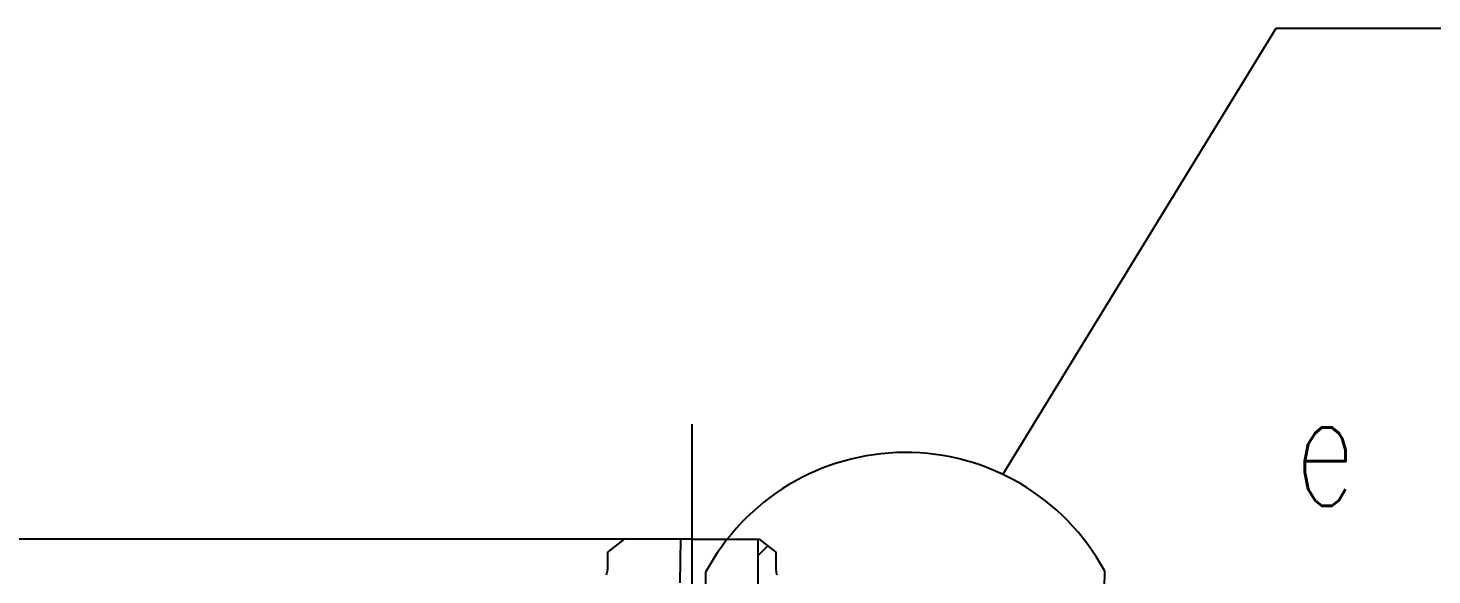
# Model space of a CAD drawing. Extents: x 2963 to 8481, y 2091 to 3069.
# Drawn here: x 3160.82 to 3208.45, y 2955.56 to 2974.12 of the extents above; entities that cross this region are included whole.
import ezdxf
from ezdxf.enums import TextEntityAlignment as Align

# ---------------------------------------------------------------- set-up
doc = ezdxf.new("R2010")
doc.units = 0
doc.header["$LTSCALE"] = 20
doc.header["$MEASUREMENT"] = 0
doc.linetypes.add('CENTER', pattern=[2, 1.25, -0.25, 0.25, -0.25])
for name, color, linetype in [('中心线', 1, 'CENTER'), ('粗实线', 7, 'CONTINUOUS'), ('细实线', 3, 'CONTINUOUS')]:
    doc.layers.add(name, color=color, linetype=linetype)
doc.styles.add('HZ', font='romans.shx', dxfattribs={"width": 0.667, "bigfont": 'hztxt.shx'})
doc.styles.get("Standard").update_dxf_attribs({"font": 'TXT.SHX'})
doc.dimstyles.get("Standard").update_dxf_attribs({"dimtxt": 0.18, "dimasz": 0.18, "dimexe": 0.18, "dimexo": 0.0625, "dimgap": 0.09, "dimtad": 0, "dimtih": 1, "dimtoh": 1, "dimdec": 4, "dimzin": 0, "dimdsep": 46, "dimtxsty": 'Standard', "dimcen": 0.09, "dimadec": 0, "dimazin": 0, "dimtfac": 1, "dimtdec": 4, "dimtofl": 0, "dimtmove": 0, "dimatfit": 3, "dimfxl": 0, "dimtolj": 1, "dimtzin": 0, "dimarcsym": 0})

# ---------------------------------------------------------------- blocks, each defined once
blk = doc.blocks.new('*D81')
at = {"layer": '细实线', "color": 3, "lineweight": -2}
for p, q in [((3183.34, 2956.773), (3060.131, 2956.773)), ((3062.131, 2953.273), (3062.131, 2355.723)), ((3118.873, 2352.223), (3060.131, 2352.223))]:
    blk.add_line(p, q, dxfattribs=at)
at = {"layer": '细实线', "color": 3}
for points in [[(3061.548, 2953.273), (3062.715, 2953.273), (3062.131, 2956.773)], [(3061.548, 2355.723), (3062.715, 2355.723), (3062.131, 2352.223)]]:
    blk.add_solid(points, dxfattribs=at)
at = {"layer": '细实线', "color": 3, "insert": (3058.831, 2675.754), "char_height": 4, "attachment_point": 5, "rotation": 90, "style": 'HZ'}
blk.add_mtext('\\A1;12103%%p25', dxfattribs=at)

msp = doc.modelspace()

# ---------------------------------------------------------------- linework, layer by layer
at = {"layer": '中心线'}
msp.add_line((3183.34, 2960.674), (3183.34, 2606.4393), dxfattribs=at)
at = {"layer": '粗实线'}
for p, q in [((3181.0475, 2956.7729), (3180.4825, 2956.3394)), ((3181.0475, 2956.7729), (3180.4825, 2956.3394)), ((3183.34, 2956.7729), (3181.0475, 2956.7729)), ((3181.0975, 2956.7729), (3181.0475, 2956.7729)), ((3183.34, 2956.7729), (3181.0975, 2956.7729)), ((3183.34, 2956.7729), (3181.0975, 2956.7729)), ((3183.34, 2956.7729), (3185.5825, 2956.7729)), ((3183.34, 2956.7729), (3185.5825, 2956.7729)), ((3183.34, 2956.7729), (3185.6325, 2956.7729)), ((3185.5825, 2956.7729), (3185.5825, 2955.1479)), ((3185.5825, 2956.7729), (3185.5825, 2955.1479)), ((3185.5825, 2956.7729), (3185.6325, 2956.7729)), ((3185.5825, 2956.7729), (3185.5825, 2955.1479)), ((3185.6325, 2956.7729), (3186.1975, 2956.3394)), ((3185.6325, 2956.7729), (3186.1975, 2956.3394)), ((3180.4825, 2956.3394), (3180.4825, 2955.7394)), ((3180.4825, 2956.3394), (3180.4825, 2955.7394)), ((3180.4825, 2956.3394), (3180.4825, 2955.7394)), ((3180.4825, 2956.3394), (3180.4825, 2955.7394)), ((3186.1975, 2956.3394), (3186.1975, 2955.7394)), ((3186.1975, 2956.3394), (3186.1975, 2955.7394)), ((3186.1975, 2956.3394), (3186.1975, 2955.7394)), ((3186.1975, 2956.3394), (3186.1975, 2955.7394))]:
    msp.add_line(p, q, dxfattribs=at)
for centre, start, end in [((3179.9825, 2955.7394), 339.3002, 0), ((3186.6975, 2955.7394), 180, 200.6998)]:
    msp.add_arc(centre, 0.5, start, end, dxfattribs=at)
msp.add_point((3183.34, 2956.7729), dxfattribs=at)
msp.add_point((3183.34, 2956.7729), dxfattribs=at)
msp.add_point((3183.34, 2956.7729), dxfattribs=at)
msp.add_point((3183.34, 2956.7729), dxfattribs=at)
msp.add_point((3183.34, 2956.7729), dxfattribs=at)
msp.add_point((3183.34, 2956.7729), dxfattribs=at)
msp.add_point((3183.34, 2956.7729), dxfattribs=at)
msp.add_point((3183.34, 2956.7729), dxfattribs=at)
msp.add_point((3183.34, 2956.7729), dxfattribs=at)
msp.add_point((3183.34, 2956.7729), dxfattribs=at)
at = {"layer": '细实线', "color": 3}
for p, q in [((3193.8908, 2958.9753), (3203.1709, 2974.1196)), ((3203.1709, 2974.1196), (3212.8676, 2974.1196)), ((3185.5825, 2956.2127), (3185.9212, 2956.5514)), ((3183.8124, 2955.6521), (3183.735, 2935.2806)), ((3197.344, 2955.7133), (3196.975, 2934.1936))]:
    msp.add_line(p, q, dxfattribs=at)
msp.add_lwpolyline([(3182.9608, 2956.7729), (3182.932, 2955.2978)], dxfattribs=at)
msp.add_arc((3190.5947, 2952.0274), 7.6901, 28.64028, 151.87838, dxfattribs=at)

# ---------------------------------------------------------------- texts
at = {"layer": '细实线', "color": 3, "style": 'HZ', "width": 0.67}
msp.add_text('e', height=4, dxfattribs=at).set_placement((3204.8328, 2959.9024), align=Align.MIDDLE)

# ---------------------------------------------------------------- dimensions: what is measured, and where the dimension line sits
at = {"layer": '细实线'}
dim = msp.add_linear_dim(base=(3062.1314, 2352.2229), p1=(3183.34, 2956.7729), p2=(3118.8731, 2352.2229), angle=90, text='12103%%p25', dimstyle='Standard', override={"dimtxt": 4, "dimasz": 3.5, "dimexe": 2, "dimexo": 0, "dimgap": 1.3, "dimtad": 1, "dimtih": 0, "dimtoh": 0, "dimdec": 3, "dimtxsty": 'HZ', "dimcen": 0, "dimclrd": 3, "dimclre": 3, "dimclrt": 3, "dimtol": 1, "dimtp": 10, "dimtm": 10, "dimtfac": 0.1, "dimtdec": 3, "dimtofl": 1}, dxfattribs=at)
dim.commit()
dim.dimension.update_dxf_attribs({"geometry": '*D81', "text_midpoint": (3062.1314, 2675.7542), "dimtype": 160})

doc.saveas('drawing.dxf')
